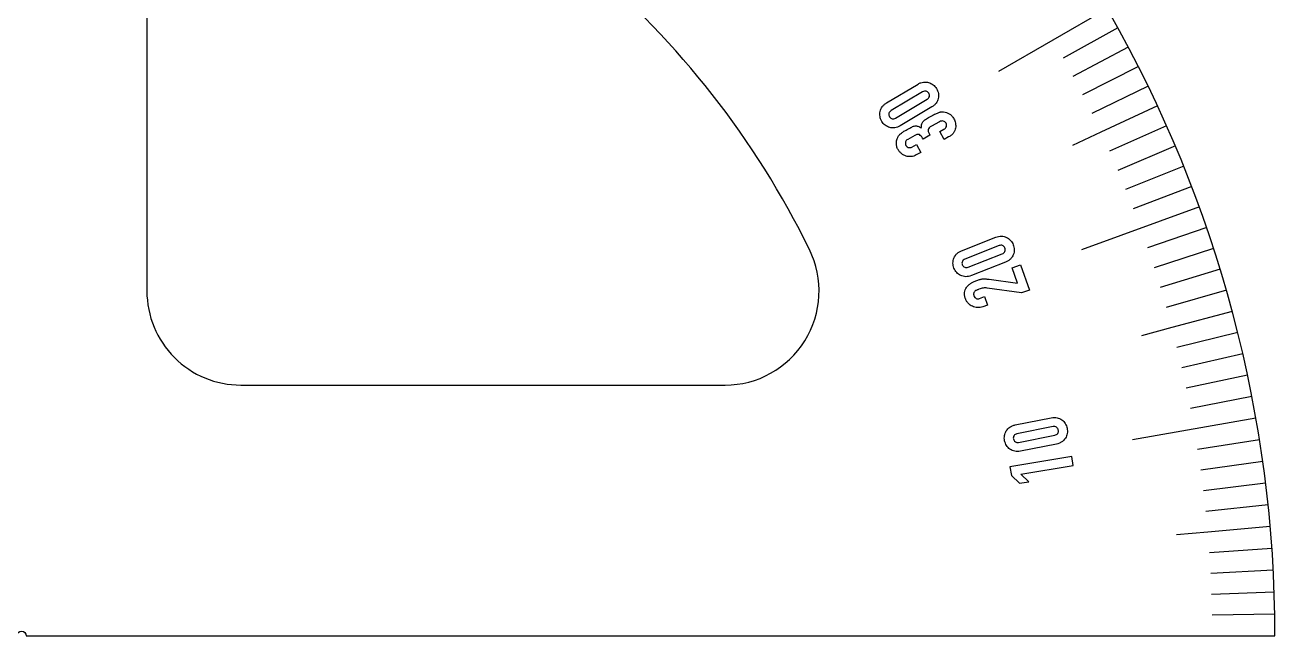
# Model space of a CAD drawing. Header units: millimetres. Extents: x -200 to 200, y 0 to 200.
# Drawn here: x 0.6 to 200, y 0 to 97.4 of the extents above; entities that cross this region are included whole.
import ezdxf

# ---------------------------------------------------------------- set-up
doc = ezdxf.new("R2010")
doc.units = ezdxf.units.MM
doc.layers.get('0').update_dxf_attribs({"linetype": 'CONTINUOUS'})

msp = doc.modelspace()

# ---------------------------------------------------------------- linework, layer by layer
for p, q in [((173.21, 100), (155.88, 90)), ((174.92, 96.96), (166.18, 92.11)), ((176.59, 93.89), (167.76, 89.2)), ((178.2, 90.8), (169.29, 86.26)), ((138.01, 84.99), (143.05, 88)), ((143.78, 86.77), (138.74, 83.76)), ((179.76, 87.67), (170.77, 83.29)), ((139.46, 82.55), (144.5, 85.57)), ((145.24, 84.34), (140.2, 81.32)), ((181.26, 84.52), (172.2, 80.3)), ((146.47, 81.99), (145.21, 81.3)), ((142.52, 79.8), (141.39, 79.18)), ((144.94, 79.84), (143.84, 79.23)), ((146.52, 80.41), (147.17, 80.78)), ((147.21, 79.16), (146.52, 80.41)), ((172.2, 80.3), (167.67, 78.18)), ((182.71, 81.35), (173.57, 77.28)), ((142.07, 77.95), (142.79, 78.34)), ((142.79, 78.34), (143.48, 77.09)), ((147.93, 79.56), (147.21, 79.16)), ((184.1, 78.15), (174.9, 74.24)), ((143.48, 77.09), (142.76, 76.69)), ((185.44, 74.92), (176.16, 71.18)), ((186.72, 71.67), (177.38, 68.09)), ((187.94, 68.4), (169.14, 61.56)), ((189.1, 65.11), (179.65, 61.86)), ((149.99, 61.43), (155.45, 63.58)), ((155.98, 62.25), (150.51, 60.09)), ((151.03, 58.79), (156.49, 60.94)), ((190.21, 61.8), (180.7, 58.71)), ((157.02, 59.61), (151.55, 57.45)), ((158.04, 58.68), (159.39, 59.16)), ((158.91, 56.25), (158.04, 58.68)), ((159.39, 59.16), (160.82, 55.14)), ((191.26, 58.47), (181.7, 55.55)), ((154.38, 56.87), (158.91, 56.25)), ((152.87, 53.82), (153.63, 54.1)), ((153.63, 54.1), (154.12, 52.75)), ((159.55, 54.69), (154.09, 55.48)), ((160.82, 55.14), (159.55, 54.69)), ((192.25, 55.13), (182.64, 52.37)), ((154.12, 52.75), (153.38, 52.48)), ((193.19, 51.76), (183.53, 49.18)), ((183.53, 49.18), (178.7, 47.88)), ((194.06, 48.38), (184.36, 45.97)), ((194.87, 44.99), (185.13, 42.74)), ((195.63, 41.58), (185.85, 39.5)), ((196.33, 38.16), (186.51, 36.25)), ((158.55, 33.64), (164.31, 34.79)), ((196.96, 34.73), (177.27, 31.26)), ((164.59, 33.38), (158.83, 32.24)), ((159.1, 30.86), (164.86, 32)), ((165.14, 30.6), (159.38, 29.46)), ((197.54, 31.29), (187.66, 29.72)), ((198.05, 27.83), (188.15, 26.44)), ((198.51, 24.37), (188.58, 23.16)), ((198.9, 20.91), (188.96, 19.86)), ((189.28, 16.56), (184.3, 16.12)), ((199.24, 17.43), (189.28, 16.56)), ((199.51, 13.95), (189.54, 13.25)), ((199.73, 10.47), (189.74, 9.94)), ((199.88, 6.98), (189.88, 6.63)), ((199.97, 3.49), (189.97, 3.32))]:
    msp.add_line(p, q)
for points in [[(-0.75, 0, -1), (0.75, 0), (200, 0, 0.130699), (173.58, 99.35, -0.998127), (172.83, 100.65, 0.063661), (141.95, 140.89, -0.998127), (140.89, 141.95, 0.063661), (100.65, 172.83, -0.998127), (99.35, 173.58, 0.129745), (0.75, 200, -0.998127), (-0.75, 200, 0.129745), (-99.35, 173.58, -0.998127), (-100.65, 172.83, 0.063661), (-140.89, 141.95, -0.998127), (-141.95, 140.89, 0.063661), (-172.83, 100.65, -0.998127), (-173.58, 99.35, 0.130699), (-200, 0)], [(20, 120), (20, 55, 0.414214), (35, 40), (112.25, 40, 0.554902), (125.72, 61.6, 0.210897), (39.2, 134.4, 0.5)]]:
    msp.add_lwpolyline(points, format="xyb", close=True)
msp.add_lwpolyline([(159.44, 25.82), (167.81, 27.2), (167.58, 28.62), (157.71, 26.99), (157.94, 25.58), (159.22, 24.34), (160.71, 24.58)], close=True)
for points, knots in [([(143.05, 88), (143.19, 88.08), (143.46, 88.23), (143.77, 88.28), (143.91, 88.31)], [0, 0, 0, 0, 0.04797046, 0.09227474, 0.09227474, 0.09227474, 0.09227474]), ([(143.91, 88.31), (144.05, 88.32), (144.33, 88.34), (144.6, 88.28), (144.73, 88.25)], [0, 0, 0, 0, 0.04164183, 0.08224029, 0.08224029, 0.08224029, 0.08224029]), ([(144.73, 88.25), (144.86, 88.21), (145.12, 88.12), (145.34, 87.97), (145.46, 87.89)], [0, 0, 0, 0, 0.04052704, 0.08182549, 0.08182549, 0.08182549, 0.08182549]), ([(145.46, 87.89), (145.56, 87.8), (145.76, 87.62), (145.91, 87.39), (145.99, 87.27)], [0, 0, 0, 0, 0.04037315, 0.08160438, 0.08160438, 0.08160438, 0.08160438]), ([(144.33, 86.87), (144.24, 86.88), (144.04, 86.9), (143.87, 86.82), (143.78, 86.77)], [0, 0, 0, 0, 0.02776544, 0.05662814, 0.05662814, 0.05662814, 0.05662814]), ([(144.76, 86.54), (144.7, 86.62), (144.59, 86.77), (144.42, 86.84), (144.33, 86.87)], [0, 0, 0, 0, 0.02851677, 0.05539548, 0.05539548, 0.05539548, 0.05539548]), ([(144.5, 85.57), (144.58, 85.62), (144.74, 85.73), (144.81, 85.91), (144.85, 86)], [0, 0, 0, 0, 0.02886276, 0.05662814, 0.05662814, 0.05662814, 0.05662814]), ([(144.85, 86), (144.86, 86.09), (144.89, 86.28), (144.8, 86.45), (144.76, 86.54)], [0, 0, 0, 0, 0.02687874, 0.05539551, 0.05539551, 0.05539551, 0.05539551]), ([(145.99, 87.27), (146.05, 87.15), (146.19, 86.9), (146.25, 86.63), (146.29, 86.5)], [0, 0, 0, 0, 0.0415811, 0.082972, 0.082972, 0.082972, 0.082972]), ([(146.29, 86.5), (146.3, 86.37), (146.33, 86.1), (146.28, 85.83), (146.26, 85.7)], [0, 0, 0, 0, 0.0403609, 0.08061167, 0.08061167, 0.08061167, 0.08061167]), ([(136.99, 83.63), (137.03, 83.76), (137.1, 84.02), (137.25, 84.25), (137.33, 84.37)], [0, 0, 0, 0, 0.04059849, 0.08224034, 0.08224034, 0.08224034, 0.08224034]), ([(137.33, 84.37), (137.42, 84.49), (137.61, 84.73), (137.87, 84.9), (138.01, 84.99)], [0, 0, 0, 0, 0.04430423, 0.09227469, 0.09227469, 0.09227469, 0.09227469]), ([(145.92, 84.94), (145.83, 84.83), (145.63, 84.59), (145.37, 84.42), (145.24, 84.34)], [0, 0, 0, 0, 0.04399005, 0.09192843, 0.09192843, 0.09192843, 0.09192843]), ([(146.26, 85.7), (146.22, 85.57), (146.15, 85.3), (146, 85.06), (145.92, 84.94)], [0, 0, 0, 0, 0.04082708, 0.08298531, 0.08298531, 0.08298531, 0.08298531]), ([(136.98, 82.82), (136.96, 82.96), (136.92, 83.23), (136.97, 83.49), (136.99, 83.63)], [0, 0, 0, 0, 0.04083463, 0.0811466, 0.0811466, 0.0811466, 0.0811466]), ([(137.26, 82.05), (137.19, 82.18), (137.06, 82.42), (137.01, 82.69), (136.98, 82.82)], [0, 0, 0, 0, 0.04126262, 0.08192327, 0.08192327, 0.08192327, 0.08192327]), ([(137.81, 81.43), (137.7, 81.52), (137.49, 81.7), (137.34, 81.94), (137.26, 82.05)], [0, 0, 0, 0, 0.0416714, 0.08328363, 0.08328363, 0.08328363, 0.08328363]), ([(138.41, 83.33), (138.39, 83.24), (138.36, 83.05), (138.45, 82.88), (138.49, 82.79)], [0, 0, 0, 0, 0.0274708, 0.05605018, 0.05605018, 0.05605018, 0.05605018]), ([(138.74, 83.76), (138.66, 83.7), (138.51, 83.59), (138.44, 83.42), (138.41, 83.33)], [0, 0, 0, 0, 0.02851677, 0.0553955, 0.0553955, 0.0553955, 0.0553955]), ([(138.49, 82.79), (138.55, 82.71), (138.66, 82.55), (138.84, 82.49), (138.93, 82.46)], [0, 0, 0, 0, 0.02857938, 0.0560502, 0.0560502, 0.0560502, 0.0560502]), ([(138.93, 82.46), (139.02, 82.45), (139.21, 82.42), (139.38, 82.51), (139.46, 82.55)], [0, 0, 0, 0, 0.02687873, 0.05539549, 0.05539549, 0.05539549, 0.05539549]), ([(143.66, 81.64), (143.69, 81.72), (143.74, 81.88), (143.84, 82.01), (143.9, 82.08)], [0, 0, 0, 0, 0.02522477, 0.05019407, 0.05019407, 0.05019407, 0.05019407]), ([(143.9, 82.08), (143.97, 82.14), (144.11, 82.29), (144.28, 82.4), (144.38, 82.45)], [0, 0, 0, 0, 0.02852972, 0.0613368, 0.0613368, 0.0613368, 0.0613368]), ([(144.38, 82.45), (144.49, 82.52), (144.74, 82.67), (144.99, 82.81), (145.13, 82.89)], [0, 0, 0, 0, 0.03863793, 0.08709426, 0.08709426, 0.08709426, 0.08709426]), ([(145.13, 82.89), (145.26, 82.96), (145.5, 83.09), (145.75, 83.21), (145.86, 83.26)], [0, 0, 0, 0, 0.0449493, 0.08152686, 0.08152686, 0.08152686, 0.08152686]), ([(145.86, 83.26), (145.95, 83.3), (146.11, 83.38), (146.28, 83.44), (146.35, 83.47)], [0, 0, 0, 0, 0.02956955, 0.05370278, 0.05370278, 0.05370278, 0.05370278]), ([(146.35, 83.47), (146.42, 83.49), (146.55, 83.53), (146.68, 83.55), (146.74, 83.55)], [0, 0, 0, 0, 0.02129154, 0.03962074, 0.03962074, 0.03962074, 0.03962074]), ([(147.08, 82.1), (146.98, 82.11), (146.76, 82.13), (146.57, 82.04), (146.47, 81.99)], [0, 0, 0, 0, 0.02987648, 0.06324614, 0.06324614, 0.06324614, 0.06324614]), ([(146.74, 83.55), (146.8, 83.56), (146.92, 83.56), (147.04, 83.56), (147.11, 83.55)], [0, 0, 0, 0, 0.01774476, 0.03713619, 0.03713619, 0.03713619, 0.03713619]), ([(147.51, 81.76), (147.45, 81.85), (147.35, 82.01), (147.16, 82.07), (147.08, 82.1)], [0, 0, 0, 0, 0.0292699, 0.05616924, 0.05616924, 0.05616924, 0.05616924]), ([(147.11, 83.55), (147.27, 83.53), (147.59, 83.48), (147.87, 83.34), (148.02, 83.27)], [0, 0, 0, 0, 0.04734057, 0.09587439, 0.09587439, 0.09587439, 0.09587439]), ([(148.02, 83.27), (148.16, 83.17), (148.47, 82.95), (148.66, 82.62), (148.77, 82.45)], [0, 0, 0, 0, 0.0510532, 0.1121255, 0.1121255, 0.1121255, 0.1121255]), ([(148.77, 82.45), (148.82, 82.34), (148.93, 82.12), (148.98, 81.89), (149.01, 81.77)], [0, 0, 0, 0, 0.03487455, 0.07269335, 0.07269335, 0.07269335, 0.07269335]), ([(138.52, 81.07), (138.39, 81.11), (138.14, 81.2), (137.92, 81.36), (137.81, 81.43)], [0, 0, 0, 0, 0.04003424, 0.0799204, 0.0799204, 0.0799204, 0.0799204]), ([(139.34, 81.01), (139.2, 81), (138.92, 80.98), (138.65, 81.04), (138.52, 81.07)], [0, 0, 0, 0, 0.04215824, 0.08298535, 0.08298535, 0.08298535, 0.08298535]), ([(140.2, 81.32), (140.06, 81.25), (139.79, 81.1), (139.49, 81.04), (139.34, 81.01)], [0, 0, 0, 0, 0.04793833, 0.09192837, 0.09192837, 0.09192837, 0.09192837]), ([(139.89, 79.63), (139.93, 79.69), (140, 79.82), (140.1, 79.93), (140.16, 79.99)], [0, 0, 0, 0, 0.02121323, 0.0447621, 0.0447621, 0.0447621, 0.0447621]), ([(140.16, 79.99), (140.31, 80.11), (140.66, 80.41), (141.07, 80.63), (141.3, 80.76)], [0, 0, 0, 0, 0.0583594, 0.1384779, 0.1384779, 0.1384779, 0.1384779]), ([(141.3, 80.76), (141.44, 80.84), (141.68, 80.98), (141.94, 81.1), (142.05, 81.15)], [0, 0, 0, 0, 0.04705584, 0.08433452, 0.08433452, 0.08433452, 0.08433452]), ([(142.05, 81.15), (142.14, 81.19), (142.3, 81.27), (142.48, 81.3), (142.56, 81.32)], [0, 0, 0, 0, 0.02966315, 0.0544541, 0.0544541, 0.0544541, 0.0544541]), ([(143.27, 79.93), (143.16, 79.95), (142.9, 80.01), (142.66, 79.88), (142.52, 79.8)], [0, 0, 0, 0, 0.03188275, 0.07831211, 0.07831211, 0.07831211, 0.07831211]), ([(142.56, 81.32), (142.65, 81.32), (142.8, 81.33), (142.96, 81.28), (143.03, 81.26)], [0, 0, 0, 0, 0.02390992, 0.04750851, 0.04750851, 0.04750851, 0.04750851]), ([(143.03, 81.26), (143.11, 81.23), (143.3, 81.16), (143.46, 81.06), (143.56, 81.01)], [0, 0, 0, 0, 0.02599263, 0.05852418, 0.05852418, 0.05852418, 0.05852418]), ([(143.84, 79.23), (143.75, 79.39), (143.6, 79.66), (143.36, 79.85), (143.27, 79.93)], [0, 0, 0, 0, 0.05456103, 0.09053707, 0.09053707, 0.09053707, 0.09053707]), ([(143.56, 81.01), (143.57, 81.12), (143.58, 81.34), (143.63, 81.55), (143.66, 81.64)], [0, 0, 0, 0, 0.0358421, 0.06418543, 0.06418543, 0.06418543, 0.06418543]), ([(144.65, 80.72), (144.64, 80.67), (144.63, 80.54), (144.67, 80.41), (144.69, 80.35)], [0, 0, 0, 0, 0.01764374, 0.03825263, 0.03825263, 0.03825263, 0.03825263]), ([(145.21, 81.3), (145.06, 81.21), (144.82, 81.08), (144.69, 80.83), (144.65, 80.72)], [0, 0, 0, 0, 0.04912847, 0.0821882, 0.0821882, 0.0821882, 0.0821882]), ([(144.69, 80.35), (144.73, 80.27), (144.8, 80.1), (144.89, 79.94), (144.94, 79.84)], [0, 0, 0, 0, 0.02466877, 0.0562777, 0.0562777, 0.0562777, 0.0562777]), ([(147.17, 80.78), (147.26, 80.83), (147.43, 80.94), (147.53, 81.12), (147.57, 81.21)], [0, 0, 0, 0, 0.03123427, 0.05998569, 0.05998569, 0.05998569, 0.05998569]), ([(147.57, 81.21), (147.59, 81.3), (147.63, 81.49), (147.55, 81.67), (147.51, 81.76)], [0, 0, 0, 0, 0.02775874, 0.0573741, 0.0573741, 0.0573741, 0.0573741]), ([(148.7, 80.21), (148.6, 80.09), (148.38, 79.83), (148.08, 79.65), (147.93, 79.56)], [0, 0, 0, 0, 0.0476352, 0.1022809, 0.1022809, 0.1022809, 0.1022809]), ([(149.03, 80.99), (149, 80.85), (148.93, 80.58), (148.78, 80.34), (148.7, 80.21)], [0, 0, 0, 0, 0.04072127, 0.08445554, 0.08445554, 0.08445554, 0.08445554]), ([(149.01, 81.77), (149.04, 81.64), (149.08, 81.38), (149.05, 81.12), (149.03, 80.99)], [0, 0, 0, 0, 0.03905688, 0.07830269, 0.07830269, 0.07830269, 0.07830269]), ([(139.59, 78.52), (139.6, 78.65), (139.6, 78.91), (139.68, 79.15), (139.71, 79.26)], [0, 0, 0, 0, 0.04129101, 0.07531377, 0.07531377, 0.07531377, 0.07531377]), ([(139.85, 77.55), (139.77, 77.72), (139.62, 78.02), (139.6, 78.36), (139.59, 78.52)], [0, 0, 0, 0, 0.0540525, 0.100806, 0.100806, 0.100806, 0.100806]), ([(139.71, 79.26), (139.74, 79.32), (139.79, 79.45), (139.86, 79.57), (139.89, 79.63)], [0, 0, 0, 0, 0.02127994, 0.0413432, 0.0413432, 0.0413432, 0.0413432]), ([(141.05, 78.76), (141.03, 78.67), (140.99, 78.49), (141.08, 78.31), (141.12, 78.22)], [0, 0, 0, 0, 0.02629443, 0.05550319, 0.05550319, 0.05550319, 0.05550319]), ([(141.39, 79.18), (141.31, 79.12), (141.15, 79.02), (141.08, 78.85), (141.05, 78.76)], [0, 0, 0, 0, 0.02851681, 0.05539556, 0.05539556, 0.05539556, 0.05539556]), ([(141.12, 78.22), (141.18, 78.13), (141.29, 77.94), (141.5, 77.89), (141.59, 77.86)], [0, 0, 0, 0, 0.03319559, 0.0616561, 0.0616561, 0.0616561, 0.0616561]), ([(141.59, 77.86), (141.68, 77.86), (141.85, 77.85), (142, 77.92), (142.07, 77.95)], [0, 0, 0, 0, 0.02622403, 0.04937158, 0.04937158, 0.04937158, 0.04937158]), ([(140.41, 76.9), (140.3, 76.99), (140.08, 77.18), (139.93, 77.43), (139.85, 77.55)], [0, 0, 0, 0, 0.04264668, 0.08638941, 0.08638941, 0.08638941, 0.08638941]), ([(141.13, 76.51), (141.01, 76.56), (140.75, 76.66), (140.52, 76.82), (140.41, 76.9)], [0, 0, 0, 0, 0.04074395, 0.08252766, 0.08252766, 0.08252766, 0.08252766]), ([(141.95, 76.44), (141.81, 76.43), (141.53, 76.41), (141.27, 76.48), (141.13, 76.51)], [0, 0, 0, 0, 0.04164183, 0.08224028, 0.08224028, 0.08224028, 0.08224028]), ([(142.76, 76.69), (142.63, 76.63), (142.37, 76.5), (142.09, 76.46), (141.95, 76.44)], [0, 0, 0, 0, 0.04269439, 0.08500587, 0.08500587, 0.08500587, 0.08500587]), ([(155.45, 63.58), (155.6, 63.63), (155.89, 63.73), (156.2, 63.74), (156.35, 63.74)], [0, 0, 0, 0, 0.04797046, 0.09227474, 0.09227474, 0.09227474, 0.09227474]), ([(156.53, 62.25), (156.44, 62.28), (156.25, 62.33), (156.07, 62.27), (155.98, 62.25)], [0, 0, 0, 0, 0.02776544, 0.05662814, 0.05662814, 0.05662814, 0.05662814]), ([(156.35, 63.74), (156.49, 63.73), (156.77, 63.71), (157.02, 63.6), (157.15, 63.55)], [0, 0, 0, 0, 0.04164183, 0.08224029, 0.08224029, 0.08224029, 0.08224029]), ([(156.9, 61.86), (156.86, 61.94), (156.77, 62.11), (156.61, 62.21), (156.53, 62.25)], [0, 0, 0, 0, 0.02851677, 0.05539548, 0.05539548, 0.05539548, 0.05539548]), ([(156.9, 61.31), (156.93, 61.4), (156.98, 61.58), (156.93, 61.76), (156.9, 61.86)], [0, 0, 0, 0, 0.02687874, 0.05539551, 0.05539551, 0.05539551, 0.05539551]), ([(157.15, 63.55), (157.27, 63.49), (157.51, 63.36), (157.71, 63.17), (157.81, 63.07)], [0, 0, 0, 0, 0.04052704, 0.08182549, 0.08182549, 0.08182549, 0.08182549]), ([(157.81, 63.07), (157.89, 62.97), (158.07, 62.76), (158.18, 62.51), (158.23, 62.38)], [0, 0, 0, 0, 0.04037315, 0.08160438, 0.08160438, 0.08160438, 0.08160438]), ([(158.23, 62.38), (158.28, 62.25), (158.37, 61.99), (158.39, 61.71), (158.4, 61.57)], [0, 0, 0, 0, 0.0415811, 0.082972, 0.082972, 0.082972, 0.082972]), ([(148.62, 59.45), (148.62, 59.59), (148.63, 59.86), (148.72, 60.12), (148.76, 60.25)], [0, 0, 0, 0, 0.04083463, 0.0811466, 0.0811466, 0.0811466, 0.0811466]), ([(148.76, 60.25), (148.82, 60.37), (148.94, 60.62), (149.12, 60.82), (149.22, 60.93)], [0, 0, 0, 0, 0.04059849, 0.08224034, 0.08224034, 0.08224034, 0.08224034]), ([(149.22, 60.93), (149.33, 61.03), (149.56, 61.24), (149.84, 61.36), (149.99, 61.43)], [0, 0, 0, 0, 0.04430423, 0.09227469, 0.09227469, 0.09227469, 0.09227469]), ([(150.51, 60.09), (150.43, 60.05), (150.25, 59.97), (150.16, 59.8), (150.12, 59.72)], [0, 0, 0, 0, 0.02851677, 0.0553955, 0.0553955, 0.0553955, 0.0553955]), ([(156.49, 60.94), (156.58, 60.98), (156.75, 61.07), (156.85, 61.23), (156.9, 61.31)], [0, 0, 0, 0, 0.02886276, 0.05662814, 0.05662814, 0.05662814, 0.05662814]), ([(157.79, 60.09), (157.68, 60), (157.45, 59.79), (157.16, 59.67), (157.02, 59.61)], [0, 0, 0, 0, 0.04399005, 0.09192843, 0.09192843, 0.09192843, 0.09192843]), ([(158.24, 60.78), (158.18, 60.66), (158.07, 60.41), (157.88, 60.2), (157.79, 60.09)], [0, 0, 0, 0, 0.04082708, 0.08298531, 0.08298531, 0.08298531, 0.08298531]), ([(158.4, 61.57), (158.39, 61.44), (158.38, 61.17), (158.29, 60.91), (158.24, 60.78)], [0, 0, 0, 0, 0.0403609, 0.08061167, 0.08061167, 0.08061167, 0.08061167]), ([(148.77, 58.65), (148.73, 58.78), (148.64, 59.04), (148.63, 59.32), (148.62, 59.45)], [0, 0, 0, 0, 0.04126262, 0.08192327, 0.08192327, 0.08192327, 0.08192327]), ([(149.21, 57.95), (149.12, 58.06), (148.94, 58.27), (148.83, 58.52), (148.77, 58.65)], [0, 0, 0, 0, 0.0416714, 0.08328363, 0.08328363, 0.08328363, 0.08328363]), ([(149.85, 57.48), (149.73, 57.54), (149.5, 57.66), (149.31, 57.85), (149.21, 57.95)], [0, 0, 0, 0, 0.04003424, 0.0799204, 0.0799204, 0.0799204, 0.0799204]), ([(150.12, 59.72), (150.08, 59.64), (150.02, 59.45), (150.08, 59.27), (150.1, 59.18)], [0, 0, 0, 0, 0.0274708, 0.05605018, 0.05605018, 0.05605018, 0.05605018]), ([(150.1, 59.18), (150.15, 59.09), (150.23, 58.92), (150.4, 58.83), (150.49, 58.78)], [0, 0, 0, 0, 0.02857938, 0.0560502, 0.0560502, 0.0560502, 0.0560502]), ([(150.49, 58.78), (150.57, 58.76), (150.75, 58.7), (150.94, 58.76), (151.03, 58.79)], [0, 0, 0, 0, 0.02687873, 0.05539549, 0.05539549, 0.05539549, 0.05539549]), ([(150.66, 57.28), (150.52, 57.29), (150.24, 57.32), (149.98, 57.43), (149.85, 57.48)], [0, 0, 0, 0, 0.04215824, 0.08298535, 0.08298535, 0.08298535, 0.08298535]), ([(151.55, 57.45), (151.4, 57.4), (151.11, 57.3), (150.8, 57.29), (150.66, 57.28)], [0, 0, 0, 0, 0.04793833, 0.09192837, 0.09192837, 0.09192837, 0.09192837]), ([(150.77, 55.57), (150.86, 55.68), (151.04, 55.92), (151.28, 56.09), (151.4, 56.18)], [0, 0, 0, 0, 0.04342167, 0.08839429, 0.08839429, 0.08839429, 0.08839429]), ([(151.4, 56.18), (151.53, 56.26), (151.8, 56.44), (152.1, 56.56), (152.26, 56.62)], [0, 0, 0, 0, 0.04730795, 0.09656671, 0.09656671, 0.09656671, 0.09656671]), ([(152.26, 56.62), (152.36, 56.66), (152.56, 56.72), (152.75, 56.79), (152.84, 56.81)], [0, 0, 0, 0, 0.03370969, 0.06181937, 0.06181937, 0.06181937, 0.06181937]), ([(152.84, 56.81), (152.92, 56.83), (153.07, 56.88), (153.22, 56.9), (153.3, 56.92)], [0, 0, 0, 0, 0.02361938, 0.04671093, 0.04671093, 0.04671093, 0.04671093]), ([(153.3, 56.92), (153.38, 56.93), (153.53, 56.95), (153.69, 56.94), (153.77, 56.93)], [0, 0, 0, 0, 0.02316357, 0.04716357, 0.04716357, 0.04716357, 0.04716357]), ([(153.77, 56.93), (153.86, 56.93), (154.06, 56.91), (154.27, 56.88), (154.38, 56.87)], [0, 0, 0, 0, 0.02749097, 0.06093813, 0.06093813, 0.06093813, 0.06093813]), ([(150.6, 53.78), (150.55, 53.94), (150.45, 54.26), (150.47, 54.59), (150.48, 54.75)], [0, 0, 0, 0, 0.0522325, 0.09855022, 0.09855022, 0.09855022, 0.09855022]), ([(150.48, 54.75), (150.5, 54.89), (150.55, 55.18), (150.7, 55.44), (150.77, 55.57)], [0, 0, 0, 0, 0.04403066, 0.08748638, 0.08748638, 0.08748638, 0.08748638]), ([(151.93, 54.67), (151.91, 54.6), (151.89, 54.46), (151.93, 54.32), (151.96, 54.24)], [0, 0, 0, 0, 0.01915797, 0.04285034, 0.04285034, 0.04285034, 0.04285034]), ([(152.09, 54.95), (152.06, 54.91), (151.98, 54.82), (151.94, 54.72), (151.93, 54.67)], [0, 0, 0, 0, 0.01656245, 0.03321401, 0.03321401, 0.03321401, 0.03321401]), ([(151.96, 54.24), (152, 54.15), (152.07, 53.98), (152.23, 53.87), (152.3, 53.82)], [0, 0, 0, 0, 0.02949858, 0.05611458, 0.05611458, 0.05611458, 0.05611458]), ([(152.41, 55.14), (152.35, 55.11), (152.23, 55.07), (152.14, 54.99), (152.09, 54.95)], [0, 0, 0, 0, 0.01974117, 0.03739891, 0.03739891, 0.03739891, 0.03739891]), ([(152.77, 55.28), (152.71, 55.26), (152.59, 55.21), (152.47, 55.16), (152.41, 55.14)], [0, 0, 0, 0, 0.01861284, 0.03795333, 0.03795333, 0.03795333, 0.03795333]), ([(153.42, 55.48), (153.32, 55.46), (153.1, 55.4), (152.88, 55.32), (152.77, 55.28)], [0, 0, 0, 0, 0.03132093, 0.06889773, 0.06889773, 0.06889773, 0.06889773]), ([(154.09, 55.48), (153.97, 55.5), (153.75, 55.53), (153.52, 55.5), (153.42, 55.48)], [0, 0, 0, 0, 0.03739919, 0.06737662, 0.06737662, 0.06737662, 0.06737662]), ([(151.06, 53.04), (150.96, 53.15), (150.77, 53.37), (150.66, 53.64), (150.6, 53.78)], [0, 0, 0, 0, 0.0429707, 0.08674863, 0.08674863, 0.08674863, 0.08674863]), ([(151.72, 52.56), (151.6, 52.63), (151.35, 52.75), (151.16, 52.95), (151.06, 53.04)], [0, 0, 0, 0, 0.04059846, 0.0822403, 0.0822403, 0.0822403, 0.0822403]), ([(152.53, 52.36), (152.39, 52.37), (152.11, 52.4), (151.85, 52.51), (151.72, 52.56)], [0, 0, 0, 0, 0.04195011, 0.0833559, 0.0833559, 0.0833559, 0.0833559]), ([(152.3, 53.82), (152.39, 53.79), (152.58, 53.73), (152.77, 53.79), (152.87, 53.82)], [0, 0, 0, 0, 0.02631551, 0.05754974, 0.05754974, 0.05754974, 0.05754974]), ([(153.38, 52.48), (153.24, 52.44), (152.96, 52.36), (152.67, 52.36), (152.53, 52.36)], [0, 0, 0, 0, 0.04374272, 0.08638941, 0.08638941, 0.08638941, 0.08638941]), ([(164.31, 34.79), (164.47, 34.81), (164.77, 34.86), (165.08, 34.81), (165.22, 34.78)], [0, 0, 0, 0, 0.04797046, 0.09227474, 0.09227474, 0.09227474, 0.09227474]), ([(165.22, 34.78), (165.36, 34.75), (165.63, 34.68), (165.86, 34.53), (165.98, 34.46)], [0, 0, 0, 0, 0.04164183, 0.08224029, 0.08224029, 0.08224029, 0.08224029]), ([(165.98, 34.46), (166.08, 34.38), (166.3, 34.21), (166.46, 33.98), (166.54, 33.87)], [0, 0, 0, 0, 0.04052704, 0.08182549, 0.08182549, 0.08182549, 0.08182549]), ([(156.86, 31.13), (156.84, 31.27), (156.79, 31.54), (156.83, 31.81), (156.85, 31.95)], [0, 0, 0, 0, 0.04126262, 0.08192327, 0.08192327, 0.08192327, 0.08192327]), ([(156.85, 31.95), (156.88, 32.08), (156.93, 32.35), (157.06, 32.59), (157.13, 32.7)], [0, 0, 0, 0, 0.04083463, 0.0811466, 0.0811466, 0.0811466, 0.0811466]), ([(157.13, 32.7), (157.21, 32.82), (157.37, 33.04), (157.59, 33.21), (157.7, 33.29)], [0, 0, 0, 0, 0.04059849, 0.08224034, 0.08224034, 0.08224034, 0.08224034]), ([(157.7, 33.29), (157.83, 33.37), (158.09, 33.53), (158.39, 33.61), (158.55, 33.64)], [0, 0, 0, 0, 0.04430423, 0.09227469, 0.09227469, 0.09227469, 0.09227469]), ([(158.37, 31.95), (158.32, 31.87), (158.23, 31.7), (158.25, 31.51), (158.26, 31.41)], [0, 0, 0, 0, 0.0274708, 0.05605018, 0.05605018, 0.05605018, 0.05605018]), ([(158.83, 32.24), (158.73, 32.21), (158.55, 32.16), (158.43, 32.02), (158.37, 31.95)], [0, 0, 0, 0, 0.02851677, 0.0553955, 0.0553955, 0.0553955, 0.0553955]), ([(165.13, 33.29), (165.05, 33.33), (164.88, 33.42), (164.68, 33.39), (164.59, 33.38)], [0, 0, 0, 0, 0.02776544, 0.05662814, 0.05662814, 0.05662814, 0.05662814]), ([(164.86, 32), (164.95, 32.03), (165.14, 32.08), (165.27, 32.23), (165.33, 32.3)], [0, 0, 0, 0, 0.02886276, 0.05662814, 0.05662814, 0.05662814, 0.05662814]), ([(165.42, 32.83), (165.4, 32.93), (165.35, 33.11), (165.2, 33.23), (165.13, 33.29)], [0, 0, 0, 0, 0.02851677, 0.05539548, 0.05539548, 0.05539548, 0.05539548]), ([(165.33, 32.3), (165.37, 32.38), (165.46, 32.55), (165.44, 32.74), (165.42, 32.83)], [0, 0, 0, 0, 0.02687874, 0.05539551, 0.05539551, 0.05539551, 0.05539551]), ([(166.54, 33.87), (166.6, 33.75), (166.73, 33.51), (166.8, 33.25), (166.83, 33.11)], [0, 0, 0, 0, 0.04037315, 0.08160438, 0.08160438, 0.08160438, 0.08160438]), ([(166.85, 32.28), (166.82, 32.15), (166.76, 31.89), (166.62, 31.66), (166.56, 31.54)], [0, 0, 0, 0, 0.0403609, 0.08061167, 0.08061167, 0.08061167, 0.08061167]), ([(166.83, 33.11), (166.85, 32.97), (166.89, 32.7), (166.87, 32.42), (166.85, 32.28)], [0, 0, 0, 0, 0.0415811, 0.082972, 0.082972, 0.082972, 0.082972]), ([(157.17, 30.36), (157.1, 30.48), (156.96, 30.73), (156.89, 31), (156.86, 31.13)], [0, 0, 0, 0, 0.0416714, 0.08328363, 0.08328363, 0.08328363, 0.08328363]), ([(157.71, 29.78), (157.6, 29.87), (157.39, 30.03), (157.24, 30.25), (157.17, 30.36)], [0, 0, 0, 0, 0.04003424, 0.0799204, 0.0799204, 0.0799204, 0.0799204]), ([(158.26, 31.41), (158.29, 31.32), (158.34, 31.13), (158.49, 31.01), (158.57, 30.96)], [0, 0, 0, 0, 0.02857938, 0.0560502, 0.0560502, 0.0560502, 0.0560502]), ([(158.57, 30.96), (158.65, 30.91), (158.82, 30.83), (159, 30.85), (159.1, 30.86)], [0, 0, 0, 0, 0.02687873, 0.05539549, 0.05539549, 0.05539549, 0.05539549]), ([(165.99, 30.94), (165.86, 30.86), (165.59, 30.71), (165.29, 30.64), (165.14, 30.6)], [0, 0, 0, 0, 0.04399005, 0.09192843, 0.09192843, 0.09192843, 0.09192843]), ([(166.56, 31.54), (166.48, 31.43), (166.32, 31.2), (166.1, 31.03), (165.99, 30.94)], [0, 0, 0, 0, 0.04082708, 0.08298531, 0.08298531, 0.08298531, 0.08298531]), ([(158.47, 29.45), (158.33, 29.49), (158.06, 29.56), (157.83, 29.71), (157.71, 29.78)], [0, 0, 0, 0, 0.04215824, 0.08298535, 0.08298535, 0.08298535, 0.08298535]), ([(159.38, 29.46), (159.22, 29.43), (158.92, 29.38), (158.61, 29.43), (158.47, 29.45)], [0, 0, 0, 0, 0.04793833, 0.09192837, 0.09192837, 0.09192837, 0.09192837])]:
    msp.add_open_spline(points, degree=3, knots=knots)

doc.saveas('drawing.dxf')
